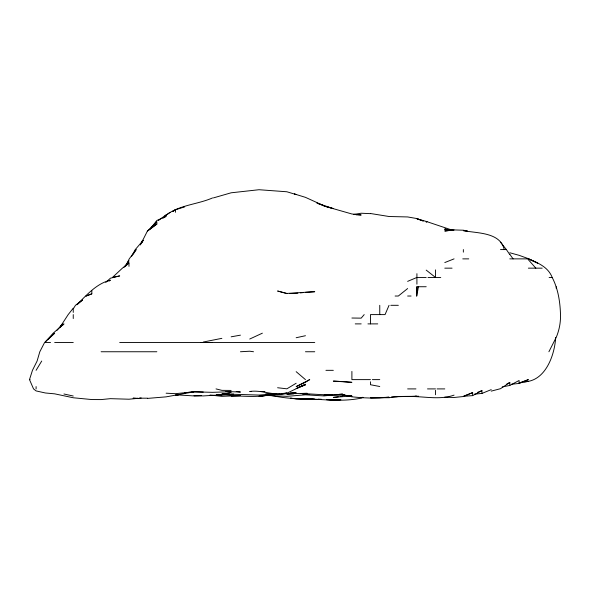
<?xml version="1.0" encoding="UTF-8"?>
<svg xmlns="http://www.w3.org/2000/svg" width="590" height="590" viewBox="0 0 590 590"><rect width="100%" height="100%" fill="white"/><g stroke="black" fill="none" stroke-linecap="round" stroke-linejoin="round"><path stroke-width="0.89" d="M418.45 286.733L416.724 296.025L416.916 286.733L426.209 286.733M555.669 337.399C554.725 355.165 545.367 381.472 524.156 381.789M138.267 398.582L133.075 398.191L138.267 398.324L128.981 399.216L110.404 398.663L101.111 399.585L91.826 399.555L73.248 397.763L54.671 393.84L45.378 392.984L36.093 390.919L33.534 388.906L29.5 379.621L32.457 370.328L37.096 361.043L39.818 351.751L44.611 342.466L54.671 333.173L48.033 339.398M389.053 305.31L385.056 314.603L370.476 314.603L370.476 323.888M140.398 244.939L147.434 231.007L156.844 224.067L156.844 221.715M141.541 242.615L142.633 240.292L141.047 243.582M126.238 264.962L129.24 258.87L136.187 249.577L133.222 254.224M548.899 351.751L556.245 337.31A54.383 54.383 0 0 0 560.5 314.603C560.124 301.866 558.133 288.849 552.188 277.447C548.272 267.115 537.837 262.72 528.375 258.87L537.667 263.118L528.876 258.87M131.504 256.547L135.265 249.577L143.237 240.292L141.991 242.556M127.256 263.701L128.981 260.728L123.907 267.484M36.093 370.328L41.72 361.043M60.143 326.985L68.175 314.603L73.248 308.179M60.143 327.457L62.562 323.888L56.928 330.4M150.435 228.861L156.844 220.483L166.129 216.338L163.032 218.116M151.645 227.688L156.579 221.715L147.559 231.007L156.844 224.067M364.2 314.603L361.183 318.143L351.898 318.025M76.914 304.669C86.701 295.081 96.443 283.561 110.404 280.169L108.973 281.179M45.378 341.89L53.174 333.173L63.956 323.888L62.717 325.105M170.001 212.43L164.898 216.073C178.423 204.936 196.935 204.708 212.577 197.923M125.257 266.415L128.981 262.933L128.981 266.363M105.758 282.463L110.404 278.2L119.689 275.899L112.454 277.447L122.403 268.155L128.981 262.933M77.039 304.72L82.534 300.015L75.468 305.31L73.248 308.946L73.248 312.42M407.631 288.54L398.339 296.025L395.108 296.025M158.275 220.601L166.129 214.819M502.201 386.922L509.804 385.454L509.804 382.482L500.512 388.685L491.227 391.126M175.422 209.752L172.582 211.537L175.422 209.76L184.707 206.883M296.165 383.242L286.88 388.817L277.595 387.741M463.356 396.266L472.649 395.632L481.934 390.61L481.934 393.442L474.338 394.164M426.209 222.194L427.094 221.715L453.223 230.483M509.804 385.454L519.089 380.484L519.089 383.441L511.486 384.252M506.707 384.068L509.804 382.482M249.725 339.036L262.38 333.173M407.631 281.371L416.916 277.447L426.209 277.447M472.649 395.632L472.649 392.608L463.356 396.539L454.071 397.483L444.786 397.195M481.934 393.442L491.227 389.629M519.089 383.441L528.375 379.621L519.089 383.006L528.375 381.332M477.716 392.298L481.934 390.61M444.786 262.557L454.071 258.87M362.872 397.395L360.807 398.191C342.643 401.952 323.836 399.504 305.458 398.656C292.987 399.224 280.508 397.387 268.303 394.976M464.205 395.934L472.649 392.608M91.826 293.835L86.111 296.025L91.826 293.835L91.826 290.575M298.702 387.128L305.458 384.857L296.165 388.589L305.458 384.267L286.88 393.22L281.814 393.648M213.418 197.901L231.147 192.797L259.017 189.722L286.88 191.772L296.165 194.567L294.521 194.088M330.791 395.005L324.035 395.256L342.606 395.182L351.898 395.978L342.606 395.035L351.898 396.369L343.454 395.012L351.898 396.827L361.183 397.69L362.872 397.291M454.071 395.13C438.982 400.426 423.133 395.92 407.631 396.569L418.605 396.222M203.285 342.03L221.862 338.343M296.165 337.731L305.458 335.725M231.147 336.816L240.44 335.157M353.587 214.45L361.183 213.233L370.476 213.654M236.214 391.495L240.44 392.04L231.147 391.701L212.577 392.335L193.999 391.826L166.129 396.856L147.559 398.398M141.172 397.955L139.343 398.191L147.559 398.191M338.387 396.775L333.32 397.395L349.369 396.126M340.076 396.569L342.606 396.259M297.854 293.193L289.417 293.532M300.391 292.906L302.921 292.611M332.48 395.005L324.035 395.92L305.458 394.821L286.88 396.34L264.925 395.366M281.814 393.56L286.88 393.029C274.527 396.495 262.373 389.621 249.725 391.48L251.414 391.465M184.707 392.748L193.999 391.812L203.285 392.055M193.999 391.826L175.422 393.678L166.129 393.198M416.724 296.025L416.916 286.733M278.436 393.936L280.125 393.796M175.422 395.049L178.8 394.791M340.924 399.747L333.32 400.278L326.565 399.71M305.458 292.316L314.743 291.711L286.88 293.429L277.595 291.018L286.88 293.584M240.44 351.751L249.725 351.212L253.516 351.751M293.636 393.818L286.88 394.194C305.509 392.003 324.109 396.532 342.606 394.098L339.235 394.29M335.009 394.518L336.698 394.422M240.44 395.58L221.862 396.347L210.04 394.998M275.906 393.818L259.017 395.057L221.862 393.928L229.458 393.825M201.596 395.602L193.999 395.934L176.263 394.828M300.391 393.493L307.147 393.235M524.156 381.501L525.845 381.435M218.484 394.43L216.796 394.496L219.325 394.408M265.773 393.98L271.68 393.825M216.796 394.865L231.147 394.887L223.551 394.408M178.8 394.533L176.263 394.614L178.8 394.622M290.258 392.911L296.165 392.726L277.595 394.622L265.773 394.142M395.809 396.642L398.339 396.554L389.053 397.719L370.476 397.771L379.761 397.881L389.053 397.203L370.476 398.051L361.183 397.69M340.076 399.71L329.943 399.747M239.592 395.61L231.147 395.868C243.537 395.942 256.016 397.431 268.303 395.138L259.017 396.251L268.303 395.307L264.925 395.307M309.676 394.422L302.921 394.422M274.217 393.818L268.303 393.965L277.595 394.009M233.684 394.068L203.285 395.927L193.999 395.676L199.066 395.595M321.498 399.511L305.458 399.541L290.501 398.191L296.165 398.943L305.458 398.656L314.743 399.246L305.458 398.928L312.213 398.951M212.577 342.466L200.799 342.466M391.583 396.849L407.631 396.436L399.187 396.45M426.209 221.715L427.094 221.715M500.512 249.577L506.382 249.577L509.804 254.622M462.767 258.87L468.762 258.87M509.804 258.87L527.615 258.87L535.831 268.155M444.786 268.155L452.065 268.155M528.375 268.155L542.188 268.155M427.986 277.447L440.752 277.447M549.128 277.447L552.188 277.447M407.631 296.025L411.068 296.025M390.801 305.31L398.339 305.31M355.246 323.888L361.183 323.888M367.939 323.888L377.74 323.888M45.378 342.466L50.541 342.466M54.671 342.466L73.248 342.466M119.689 342.466L314.743 342.466M101.111 351.751L156.844 351.751M305.458 351.751L314.743 351.751M325.931 370.328L333.32 370.328M29.5 379.621L30.075 379.621M370.476 379.621L351.898 379.621L351.898 371.42M372.342 379.621L379.761 379.621M407.631 388.906L415.95 388.906M427.499 388.906L435.494 388.906M437.05 388.906L444.786 388.906M231.147 390.425L221.862 390.351L216.021 388.906M399.187 396.473L416.916 396.288L415.227 396.178M356.117 214.819L361.183 214.989L351.898 213.978L324.035 206.028L333.32 208.602L316.963 203.137L324.035 205.807L305.458 197.348L294.521 193.992M339.235 381.354L333.32 381.103L351.898 382.342L340.924 381.42M318.121 399.128L321.498 399.297M260.706 391.472L264.925 391.708M216.796 394.74L221.862 395.057L216.796 394.629M370.476 213.506L389.053 216.508L407.631 216.943L416.916 218.566L423.436 221.088M449.846 230.432L444.786 229.746L454.071 229.997L444.786 231.007L454.071 229.923L463.356 230.218L467.339 231.007L463.356 230.646C477.413 233.382 500.268 232.099 504.244 249.577M226.081 391.502L231.147 392.276L226.081 391.472M379.761 386.509L370.476 384.732L370.476 381.789M451.534 230.454L444.786 228.972L450.015 230.329M63.956 393.995L73.248 396.023M509.804 252.763L519.089 255.315L528.375 258.663M426.209 221.427L416.916 218.772L422.617 220.83M426.209 270.109L435.494 277.447L435.494 269.873M296.165 371.678L305.458 379.621M500.512 242.202L506.382 249.577M509.804 254.32L513.086 258.87M556.245 286.733L556.245 288.421M463.356 249.577L463.356 252.144M435.494 390.329L435.494 394.762M416.916 273.686L416.916 284.173M379.761 305.31L379.761 314.603M175.422 210.084L175.422 212.297M73.248 314.603L73.248 318.548M36.093 386.59L36.093 388.906M309.684 379.621L305.458 382.283L296.165 386.583L309.684 379.621M227.769 393.818L224.392 394.098L227.769 393.818M305.458 394.548L303.769 394.437L305.458 394.548"/></g></svg>
